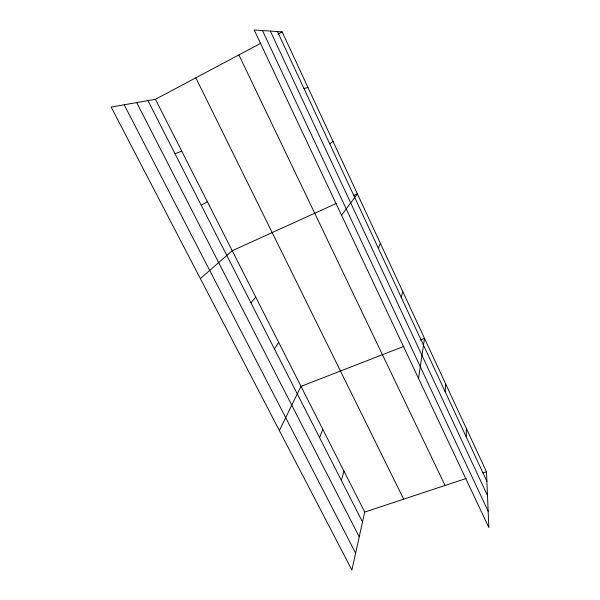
<?xml version="1.0" encoding="UTF-8"?>
<svg xmlns="http://www.w3.org/2000/svg" width="600" height="600" viewBox="0 0 600 600"><rect width="100%" height="100%" fill="white"/><g stroke="black" fill="none" stroke-linecap="round" stroke-linejoin="round"><path stroke-width="0.9" d="M466.312 437.1L466.35 428.445M445.192 391.755L445.702 383.993M418.537 378.45L424.507 338.362L420.217 340.028M155.453 99.292L364.718 512.048L351.885 570L111.15 107.062L155.453 99.292L260.933 43.178M401.205 297.293L402.743 291.495M341.332 480.368L344.002 471.188M319.597 437.685L322.77 429.308M378.285 248.085L380.377 243.353M279.375 430.56L300.99 386.362L403.905 346.365M274.425 348.968L278.663 342.315M341.558 215.22L357.397 193.868L354.045 195.39M250.935 302.843L255.75 297.12M200.347 278.595L232.23 250.733L336.472 203.377M329.73 143.812L333.045 141.442M201.27 205.305L207.337 201.645M278.077 34.057L282.157 31.883L486.472 471.765L488.85 527.52L254.197 30L282.157 31.883M174.99 153.705L181.755 151.185M364.718 512.048L466.2 478.47M482.947 472.928L486.472 471.765M303.99 88.537L307.972 87.465M124.2 104.775L355.62 553.118M136.68 102.585L359.228 536.827M147.96 100.613L362.52 521.977M195.833 77.812L403.673 499.155M238.89 54.907L445.058 485.467M262.478 30.555L488.153 511.207M270.36 31.088L487.485 495.518M277.455 31.568L486.877 481.268"/></g></svg>
